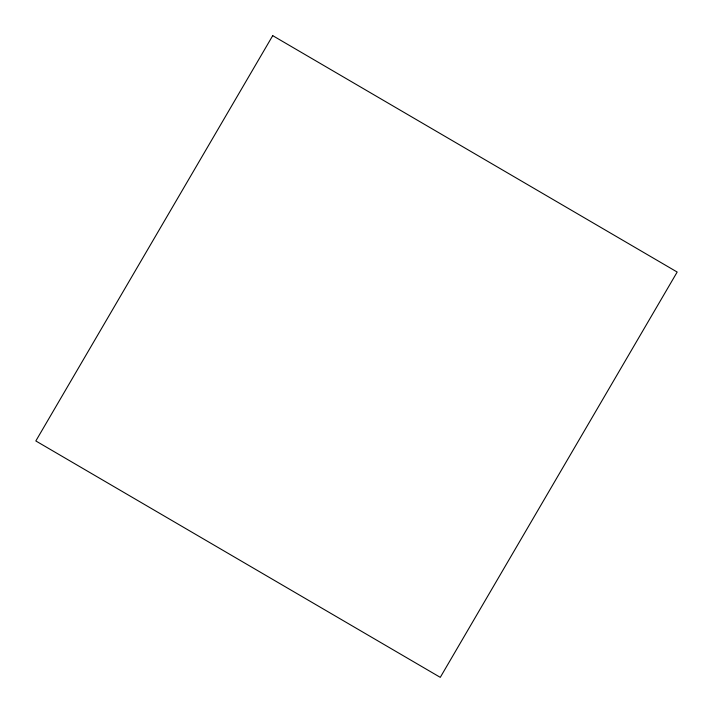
<?xml version="1.0" encoding="UTF-8"?>
<svg xmlns="http://www.w3.org/2000/svg" width="713" height="713" viewBox="0 0 713 713"><rect width="100%" height="100%" fill="white"/><g stroke="black" fill="none" stroke-linecap="round" stroke-linejoin="round"><path stroke-width="1.07" d="M272.722 35.65L35.828 440.955L440.277 677.35L677.172 272.045L272.722 35.65"/></g></svg>
